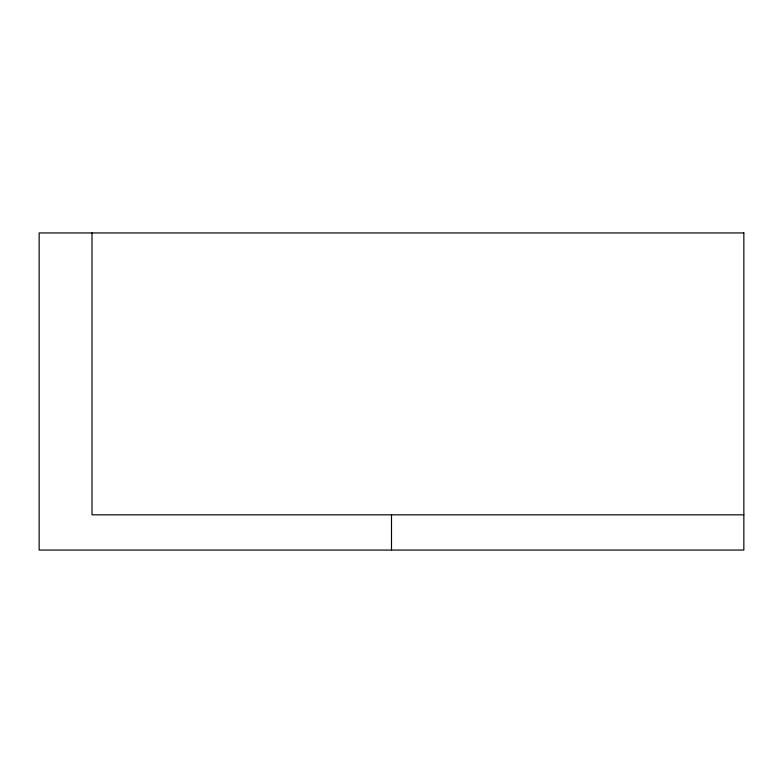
<?xml version="1.0" encoding="UTF-8"?>
<svg xmlns="http://www.w3.org/2000/svg" width="783" height="783" viewBox="0 0 783 783"><rect width="100%" height="100%" fill="white"/><g stroke="black" fill="none" stroke-linecap="round" stroke-linejoin="round"><path stroke-width="1.17" d="M743.85 514.822L92.002 514.822L92.002 232.942M391.5 514.822L391.5 550.058M743.85 232.942L39.15 232.942L39.15 550.058L743.85 550.058L743.85 232.942"/></g></svg>
